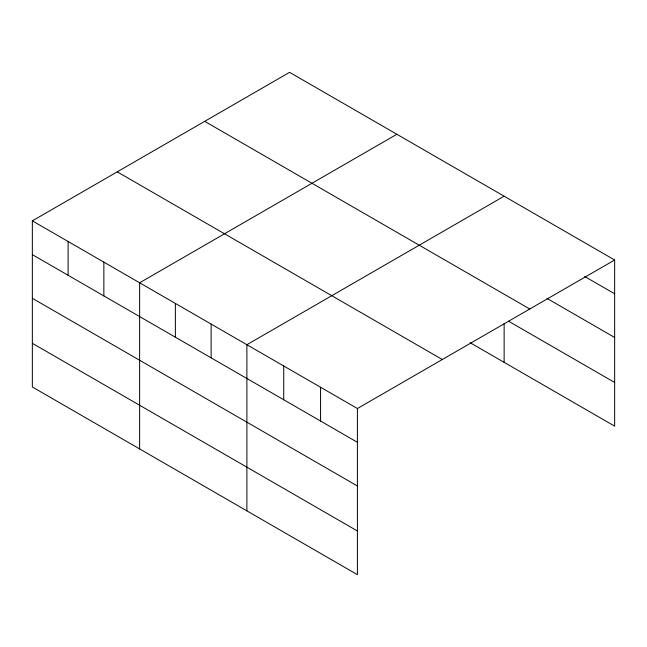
<?xml version="1.0" encoding="UTF-8"?>
<svg xmlns="http://www.w3.org/2000/svg" width="647" height="647" viewBox="0 0 647 647"><rect width="100%" height="100%" fill="white"/><g stroke="black" fill="none" stroke-linecap="round" stroke-linejoin="round"><path stroke-width="0.97" d="M32.35 220.853L357.411 408.524L357.411 574.665L32.35 386.995L32.35 220.853L289.589 72.335L614.65 260.005L614.65 426.147L470.118 342.7M396.862 134.269L139.623 282.788L139.623 448.929M504.134 196.195L246.887 344.714L246.887 510.855M357.411 408.524L614.65 260.005M584.662 276.479L614.65 293.787M546.966 298.388L614.65 337.467M204.703 121.345L529.764 309.015M508.413 321.13L614.65 382.466M117.236 171.843L442.297 359.514M32.35 254.635L357.411 442.305M32.35 298.316L357.411 485.986M32.35 343.314L357.411 530.985M504.134 323.621L504.134 362.336M320.564 387.254L320.564 421.035M283.726 365.984L283.726 399.765M211.132 324.074L211.132 357.856M175.377 303.427L175.377 337.208M103.86 262.14L103.86 295.922M68.105 241.501L68.105 275.282"/></g></svg>
